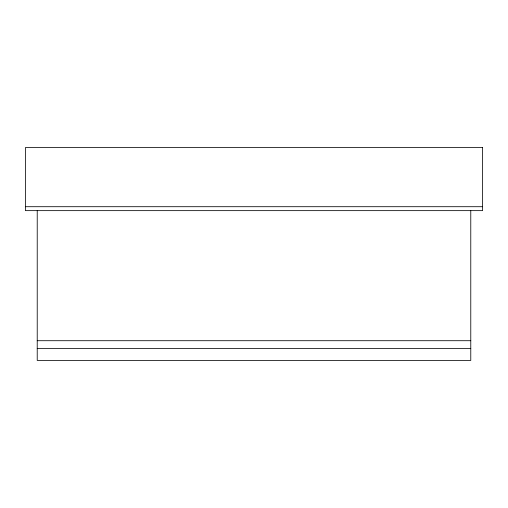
<?xml version="1.0" encoding="UTF-8"?>
<svg xmlns="http://www.w3.org/2000/svg" width="508" height="508" viewBox="0 0 508 508"><rect width="100%" height="100%" fill="white"/><g stroke="black" fill="none" stroke-linecap="round" stroke-linejoin="round"><path stroke-width="0.76" d="M25.4 206.705L482.6 206.705M37.224 340.709L470.776 340.709M37.224 348.596L470.776 348.596M470.776 210.642L470.776 360.42L37.224 360.42L37.224 210.642M482.6 147.58L25.4 147.58L25.4 210.642L482.6 210.642L482.6 147.58"/></g></svg>
